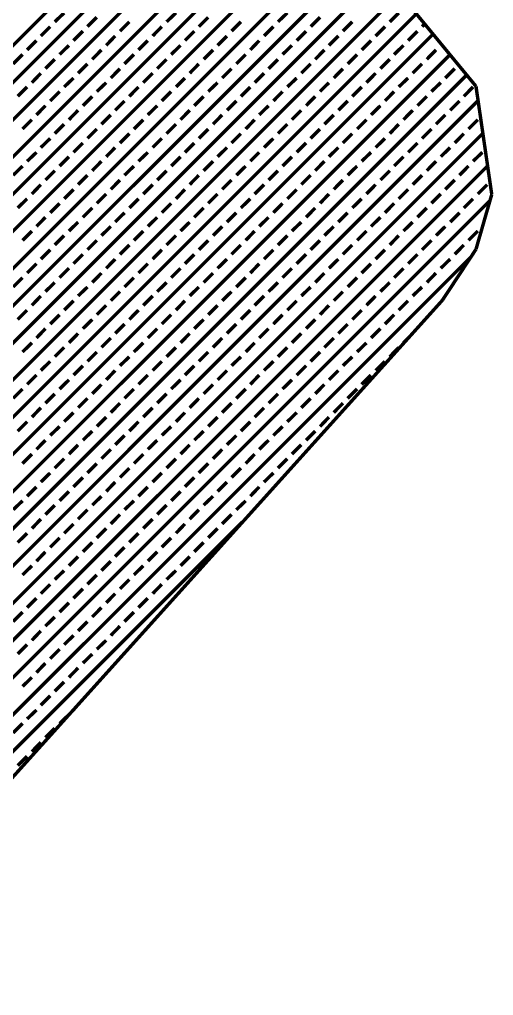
# Model space of a CAD drawing. Extents: x 2 to 176, y -19 to 159.
# Drawn here: x 113.122 to 113.648, y 119.239 to 120.324 of the extents above; entities that cross this region are included whole.
import ezdxf

# ---------------------------------------------------------------- set-up
doc = ezdxf.new("R2010")
doc.units = 0
doc.layers.add('BG_SILKSCREEN_TOP', color=7, linetype='CONTINUOUS')

msp = doc.modelspace()

# ---------------------------------------------------------------- linework, layer by layer
at = {"layer": 'BG_SILKSCREEN_TOP', "const_width": 0.00381}
for points in [[(110.989364, 118.169944), (113.20018, 120.380506)], [(110.989364, 118.128796), (113.241328, 120.380506)], [(110.989364, 118.087394), (113.28273, 120.380506)], [(110.989364, 118.046246), (113.323878, 120.380506)], [(110.989364, 118.00459), (113.36528, 120.380506)], [(110.989872, 117.96395), (113.406428, 120.380506)], [(110.993428, 117.926104), (113.44529, 120.377966)], [(110.997238, 117.888766), (113.481358, 120.372378)], [(111.005112, 117.854984), (113.512092, 120.361964)], [(111.01451, 117.823488), (113.539778, 120.348756)], [(113.628678, 120.249442), (113.551716, 120.342914)], [(111.02467, 117.791992), (113.562384, 120.32996)], [(113.16081, 120.32107), (113.171224, 120.330976)], [(113.197132, 120.315736), (113.207546, 120.32615)], [(113.285016, 120.32107), (113.29543, 120.330976)], [(113.32083, 120.315736), (113.331244, 120.32615)], [(113.408714, 120.32107), (113.419128, 120.330976)], [(113.445036, 120.315736), (113.45545, 120.32615)], [(113.53292, 120.32107), (113.542826, 120.330976)], [(113.145316, 120.305322), (113.15573, 120.315736)], [(113.2332, 120.310656), (113.243614, 120.32107)], [(113.269522, 120.305322), (113.279682, 120.315736)], [(113.357152, 120.310656), (113.367566, 120.32107)], [(113.39322, 120.305322), (113.403634, 120.315736)], [(113.48085, 120.310656), (113.491264, 120.32107)], [(113.517172, 120.305322), (113.527586, 120.315736)], [(113.568734, 120.315736), (113.571782, 120.318784)], [(111.039148, 117.765322), (113.580926, 120.307354)], [(113.181638, 120.300242), (113.192052, 120.310656)], [(113.21796, 120.294908), (113.227866, 120.305322)], [(113.305336, 120.300242), (113.31575, 120.310656)], [(113.341658, 120.294908), (113.352072, 120.305322)], [(113.429542, 120.300242), (113.439956, 120.310656)], [(113.465356, 120.294908), (113.47577, 120.305322)], [(113.55324, 120.300242), (113.563654, 120.310656)], [(113.130076, 120.289828), (113.14049, 120.300242)], [(113.166144, 120.284748), (113.176558, 120.294908)], [(113.253774, 120.289828), (113.264188, 120.300242)], [(113.290096, 120.284748), (113.30051, 120.294908)], [(113.37798, 120.289828), (113.387886, 120.300242)], [(113.413794, 120.284748), (113.424208, 120.294908)], [(113.501678, 120.289828), (113.512092, 120.300242)], [(113.537746, 120.284748), (113.54816, 120.294908)], [(113.589562, 120.294908), (113.590324, 120.296178)], [(111.053626, 117.738652), (113.599976, 120.284748)], [(113.114582, 120.274334), (113.124996, 120.284748)], [(113.150396, 120.269), (113.16081, 120.279414)], [(113.202466, 120.279414), (113.212626, 120.289828)], [(113.23828, 120.274334), (113.248694, 120.284748)], [(113.274602, 120.269), (113.285016, 120.279414)], [(113.326164, 120.279414), (113.336578, 120.289828)], [(113.362486, 120.274334), (113.3729, 120.284748)], [(113.3983, 120.269), (113.408714, 120.279414)], [(113.450116, 120.279414), (113.460276, 120.289828)], [(113.486184, 120.274334), (113.496598, 120.284748)], [(113.522506, 120.269), (113.53292, 120.279414)], [(113.574068, 120.279414), (113.584228, 120.289828)], [(113.186718, 120.26392), (113.197132, 120.274334)], [(113.22304, 120.258586), (113.2332, 120.269)], [(113.31067, 120.26392), (113.32083, 120.274334)], [(113.346738, 120.258586), (113.357152, 120.269)], [(113.434622, 120.26392), (113.445036, 120.274334)], [(113.47069, 120.258586), (113.48085, 120.269)], [(113.55832, 120.26392), (113.568734, 120.274334)], [(113.594642, 120.258586), (113.605056, 120.269)], [(111.068612, 117.712236), (113.618518, 120.262142)], [(113.13541, 120.253506), (113.145316, 120.26392)], [(113.171224, 120.24868), (113.181638, 120.258586)], [(113.259108, 120.253506), (113.269522, 120.26392)], [(113.29543, 120.24868), (113.305336, 120.258586)], [(113.382806, 120.253506), (113.39322, 120.26392)], [(113.419128, 120.24868), (113.429542, 120.258586)], [(113.507012, 120.253506), (113.517172, 120.26392)], [(113.542826, 120.24868), (113.55324, 120.258586)], [(113.119662, 120.238266), (113.130076, 120.24868)], [(113.207546, 120.2436), (113.21796, 120.253506)], [(113.243614, 120.238266), (113.253774, 120.24868)], [(113.331244, 120.2436), (113.341658, 120.253506)], [(113.367566, 120.238266), (113.37798, 120.24868)], [(113.45545, 120.2436), (113.465356, 120.253506)], [(113.491264, 120.238266), (113.501678, 120.24868)], [(113.579148, 120.2436), (113.589562, 120.253506)], [(113.615216, 120.238266), (113.625376, 120.24868)], [(113.646204, 120.1293), (113.628678, 120.249442)], [(113.15573, 120.233186), (113.166144, 120.2436)], [(113.192052, 120.227852), (113.202466, 120.238266)], [(113.279682, 120.233186), (113.290096, 120.2436)], [(113.31575, 120.227852), (113.326164, 120.238266)], [(113.403634, 120.233186), (113.413794, 120.2436)], [(113.439956, 120.227852), (113.450116, 120.238266)], [(113.527586, 120.233186), (113.537746, 120.2436)], [(113.563654, 120.227852), (113.574068, 120.238266)], [(111.087662, 117.68963), (113.630964, 120.23344)], [(113.14049, 120.217692), (113.150396, 120.227852)], [(113.227866, 120.222772), (113.23828, 120.233186)], [(113.264188, 120.217692), (113.274602, 120.227852)], [(113.352072, 120.222772), (113.362486, 120.233186)], [(113.387886, 120.217692), (113.3983, 120.227852)], [(113.47577, 120.222772), (113.486184, 120.233186)], [(113.512092, 120.217692), (113.522506, 120.227852)], [(113.599976, 120.222772), (113.61039, 120.233186)], [(113.176558, 120.212358), (113.186718, 120.222772)], [(113.212626, 120.207278), (113.22304, 120.217692)], [(113.30051, 120.212358), (113.31067, 120.222772)], [(113.336578, 120.207278), (113.346738, 120.217692)], [(113.424208, 120.212358), (113.434622, 120.222772)], [(113.460276, 120.207278), (113.47069, 120.217692)], [(113.54816, 120.212358), (113.55832, 120.222772)], [(113.584228, 120.207278), (113.594642, 120.217692)], [(113.124996, 120.201944), (113.13541, 120.212358)], [(113.16081, 120.196864), (113.171224, 120.207278)], [(113.248694, 120.201944), (113.259108, 120.212358)], [(113.285016, 120.196864), (113.29543, 120.207278)], [(113.3729, 120.201944), (113.382806, 120.212358)], [(113.408714, 120.196864), (113.419128, 120.207278)], [(113.496598, 120.201944), (113.507012, 120.212358)], [(113.53292, 120.196864), (113.542826, 120.207278)], [(113.620296, 120.201944), (113.63071, 120.212358)], [(111.106458, 117.667532), (113.636298, 120.197118)], [(113.197132, 120.19153), (113.207546, 120.201944)], [(113.2332, 120.18645), (113.243614, 120.196864)], [(113.32083, 120.19153), (113.331244, 120.201944)], [(113.357152, 120.18645), (113.367566, 120.196864)], [(113.445036, 120.19153), (113.45545, 120.201944)], [(113.48085, 120.18645), (113.491264, 120.196864)], [(113.568734, 120.19153), (113.579148, 120.201944)], [(113.605056, 120.18645), (113.615216, 120.196864)], [(113.145316, 120.18137), (113.15573, 120.19153)], [(113.181638, 120.176036), (113.192052, 120.18645)], [(113.269522, 120.18137), (113.279682, 120.19153)], [(113.305336, 120.176036), (113.31575, 120.18645)], [(113.39322, 120.18137), (113.403634, 120.19153)], [(113.429542, 120.176036), (113.439956, 120.18645)], [(113.517172, 120.18137), (113.527586, 120.19153)], [(113.55324, 120.176036), (113.563654, 120.18645)], [(113.130076, 120.16613), (113.14049, 120.176036)], [(113.166144, 120.160796), (113.176558, 120.17121)], [(113.21796, 120.17121), (113.227866, 120.18137)], [(113.253774, 120.16613), (113.264188, 120.176036)], [(113.290096, 120.160796), (113.30051, 120.17121)], [(113.341658, 120.17121), (113.352072, 120.18137)], [(113.37798, 120.16613), (113.387886, 120.176036)], [(113.413794, 120.160796), (113.424208, 120.17121)], [(113.465356, 120.17121), (113.47577, 120.18137)], [(113.501678, 120.16613), (113.512092, 120.176036)], [(113.537746, 120.160796), (113.54816, 120.17121)], [(113.589562, 120.17121), (113.599976, 120.18137)], [(113.625376, 120.16613), (113.63579, 120.176036)], [(111.12627, 117.645942), (113.641886, 120.161304)], [(113.114582, 120.150636), (113.124996, 120.160796)], [(113.202466, 120.155716), (113.212626, 120.16613)], [(113.23828, 120.150636), (113.248694, 120.160796)], [(113.326164, 120.155716), (113.336578, 120.16613)], [(113.362486, 120.150636), (113.3729, 120.160796)], [(113.450116, 120.155716), (113.460276, 120.16613)], [(113.486184, 120.150636), (113.496598, 120.160796)], [(113.574068, 120.155716), (113.584228, 120.16613)], [(113.61039, 120.150636), (113.620296, 120.160796)], [(113.150396, 120.145302), (113.16081, 120.155716)], [(113.186718, 120.140222), (113.197132, 120.150636)], [(113.274602, 120.145302), (113.285016, 120.155716)], [(113.31067, 120.140222), (113.32083, 120.150636)], [(113.3983, 120.145302), (113.408714, 120.155716)], [(113.434622, 120.140222), (113.445036, 120.150636)], [(113.522506, 120.145302), (113.53292, 120.155716)], [(113.55832, 120.140222), (113.568734, 120.150636)], [(113.13541, 120.129808), (113.145316, 120.140222)], [(113.22304, 120.134888), (113.2332, 120.145302)], [(113.259108, 120.129808), (113.269522, 120.140222)], [(113.346738, 120.134888), (113.357152, 120.145302)], [(113.382806, 120.129808), (113.39322, 120.140222)], [(113.47069, 120.134888), (113.48085, 120.145302)], [(113.507012, 120.129808), (113.517172, 120.140222)], [(113.594642, 120.134888), (113.605056, 120.145302)], [(113.63071, 120.129808), (113.641124, 120.140222)], [(113.171224, 120.124474), (113.181638, 120.134888)], [(113.207546, 120.119394), (113.21796, 120.129808)], [(113.29543, 120.124474), (113.305336, 120.134888)], [(113.331244, 120.119394), (113.341658, 120.129808)], [(113.419128, 120.124474), (113.429542, 120.134888)], [(113.45545, 120.119394), (113.465356, 120.129808)], [(113.542826, 120.124474), (113.55324, 120.134888)], [(113.579148, 120.119394), (113.589562, 120.129808)], [(113.628678, 120.06834), (113.646204, 120.1293)], [(111.150654, 117.628924), (113.644426, 120.122696)], [(113.119662, 120.114314), (113.130076, 120.124474)], [(113.15573, 120.10898), (113.166144, 120.119394)], [(113.243614, 120.114314), (113.253774, 120.124474)], [(113.279682, 120.10898), (113.290096, 120.119394)], [(113.367566, 120.114314), (113.37798, 120.124474)], [(113.403634, 120.10898), (113.413794, 120.119394)], [(113.491264, 120.114314), (113.501678, 120.124474)], [(113.527586, 120.10898), (113.537746, 120.119394)], [(113.615216, 120.114314), (113.625376, 120.124474)], [(113.192052, 120.1039), (113.202466, 120.114314)], [(113.227866, 120.098566), (113.23828, 120.10898)], [(113.31575, 120.1039), (113.326164, 120.114314)], [(113.352072, 120.098566), (113.362486, 120.10898)], [(113.439956, 120.1039), (113.450116, 120.114314)], [(113.47577, 120.098566), (113.486184, 120.10898)], [(113.563654, 120.1039), (113.574068, 120.114314)], [(113.599976, 120.098566), (113.61039, 120.10898)], [(113.14049, 120.09374), (113.150396, 120.1039)], [(113.176558, 120.08866), (113.186718, 120.098566)], [(113.264188, 120.09374), (113.274602, 120.1039)], [(113.30051, 120.08866), (113.31067, 120.098566)], [(113.387886, 120.09374), (113.3983, 120.1039)], [(113.424208, 120.08866), (113.434622, 120.098566)], [(113.512092, 120.09374), (113.522506, 120.1039)], [(113.54816, 120.08866), (113.55832, 120.098566)], [(113.124996, 120.078246), (113.13541, 120.08866)], [(113.212626, 120.08358), (113.22304, 120.09374)], [(113.248694, 120.078246), (113.259108, 120.08866)], [(113.336578, 120.08358), (113.346738, 120.09374)], [(113.3729, 120.078246), (113.382806, 120.08866)], [(113.460276, 120.08358), (113.47069, 120.09374)], [(113.496598, 120.078246), (113.507012, 120.08866)], [(113.584228, 120.08358), (113.594642, 120.09374)], [(113.620296, 120.078246), (113.63071, 120.08866)], [(113.16081, 120.073166), (113.171224, 120.08358)], [(113.197132, 120.067832), (113.207546, 120.078246)], [(113.2332, 120.062752), (113.243614, 120.073166)], [(113.285016, 120.073166), (113.29543, 120.08358)], [(113.32083, 120.067832), (113.331244, 120.078246)], [(113.357152, 120.062752), (113.367566, 120.073166)], [(113.408714, 120.073166), (113.419128, 120.08358)], [(113.445036, 120.067832), (113.45545, 120.078246)], [(113.48085, 120.062752), (113.491264, 120.073166)], [(113.53292, 120.073166), (113.542826, 120.08358)], [(113.568734, 120.067832), (113.579148, 120.078246)], [(113.605056, 120.062752), (113.615216, 120.073166)], [(113.145316, 120.057418), (113.15573, 120.067832)], [(113.181638, 120.052338), (113.192052, 120.062752)], [(113.269522, 120.057418), (113.279682, 120.067832)], [(113.305336, 120.052338), (113.31575, 120.062752)], [(113.39322, 120.057418), (113.403634, 120.067832)], [(113.429542, 120.052338), (113.439956, 120.062752)], [(113.517172, 120.057418), (113.527586, 120.067832)], [(113.55324, 120.052338), (113.563654, 120.062752)], [(113.59134, 120.011698), (113.628678, 120.06834)], [(111.175546, 117.612414), (113.624106, 120.060974)], [(113.130076, 120.041924), (113.14049, 120.052338)], [(113.21796, 120.047258), (113.227866, 120.057418)], [(113.253774, 120.041924), (113.264188, 120.052338)], [(113.341658, 120.047258), (113.352072, 120.057418)], [(113.37798, 120.041924), (113.387886, 120.052338)], [(113.465356, 120.047258), (113.47577, 120.057418)], [(113.501678, 120.041924), (113.512092, 120.052338)], [(113.589562, 120.047258), (113.599976, 120.057418)], [(113.166144, 120.036844), (113.176558, 120.047258)], [(113.202466, 120.03151), (113.212626, 120.041924)], [(113.290096, 120.036844), (113.30051, 120.047258)], [(113.326164, 120.03151), (113.336578, 120.041924)], [(113.413794, 120.036844), (113.424208, 120.047258)], [(113.450116, 120.03151), (113.460276, 120.041924)], [(113.537746, 120.036844), (113.54816, 120.047258)], [(113.574068, 120.03151), (113.584228, 120.041924)], [(113.114582, 120.02643), (113.124996, 120.036844)], [(113.150396, 120.02135), (113.16081, 120.03151)], [(113.23828, 120.02643), (113.248694, 120.036844)], [(113.274602, 120.02135), (113.285016, 120.03151)], [(113.362486, 120.02643), (113.3729, 120.036844)], [(113.3983, 120.02135), (113.408714, 120.03151)], [(113.486184, 120.02643), (113.496598, 120.036844)], [(113.522506, 120.02135), (113.53292, 120.03151)], [(113.186718, 120.016524), (113.197132, 120.02643)], [(113.22304, 120.01119), (113.2332, 120.02135)], [(113.31067, 120.016524), (113.32083, 120.02643)], [(113.346738, 120.01119), (113.357152, 120.02135)], [(113.434622, 120.016524), (113.445036, 120.02643)], [(113.47069, 120.01119), (113.48085, 120.02135)], [(113.55832, 120.016524), (113.568734, 120.02643)], [(112.908842, 119.254016), (113.59134, 120.011698)], [(113.13541, 120.00611), (113.145316, 120.016524)], [(113.171224, 120.000776), (113.181638, 120.01119)], [(113.259108, 120.00611), (113.269522, 120.016524)], [(113.29543, 120.000776), (113.305336, 120.01119)], [(113.382806, 120.00611), (113.39322, 120.016524)], [(113.419128, 120.000776), (113.429542, 120.01119)], [(113.507012, 120.00611), (113.517172, 120.016524)], [(113.542826, 120.000776), (113.55324, 120.01119)], [(113.119662, 119.990362), (113.130076, 120.000776)], [(113.207546, 119.995696), (113.21796, 120.00611)], [(113.243614, 119.990362), (113.253774, 120.000776)], [(113.331244, 119.995696), (113.341658, 120.00611)], [(113.367566, 119.990362), (113.37798, 120.000776)], [(113.45545, 119.995696), (113.465356, 120.00611)], [(113.491264, 119.990362), (113.501678, 120.000776)], [(113.15573, 119.985282), (113.166144, 119.995696)], [(113.192052, 119.980202), (113.202466, 119.990362)], [(113.279682, 119.985282), (113.290096, 119.995696)], [(113.31575, 119.980202), (113.326164, 119.990362)], [(113.403634, 119.985282), (113.413794, 119.995696)], [(113.439956, 119.980202), (113.450116, 119.990362)], [(113.527586, 119.985282), (113.537746, 119.995696)], [(113.14049, 119.969788), (113.150396, 119.980202)], [(113.227866, 119.974868), (113.23828, 119.985282)], [(113.264188, 119.969788), (113.274602, 119.980202)], [(113.352072, 119.974868), (113.362486, 119.985282)], [(113.387886, 119.969788), (113.3983, 119.980202)], [(113.47577, 119.974868), (113.486184, 119.985282)], [(113.512092, 119.969788), (113.522506, 119.980202)], [(113.176558, 119.964454), (113.186718, 119.974868)], [(113.212626, 119.959374), (113.22304, 119.969788)], [(113.30051, 119.964454), (113.31067, 119.974868)], [(113.336578, 119.959374), (113.346738, 119.969788)], [(113.424208, 119.964454), (113.434622, 119.974868)], [(113.460276, 119.959374), (113.47069, 119.969788)], [(113.54816, 119.964454), (113.55578, 119.972328)], [(113.124996, 119.954294), (113.13541, 119.964454)], [(113.16081, 119.94896), (113.171224, 119.959374)], [(113.197132, 119.94388), (113.207546, 119.954294)], [(113.248694, 119.954294), (113.259108, 119.964454)], [(113.285016, 119.94896), (113.29543, 119.959374)], [(113.32083, 119.94388), (113.331244, 119.954294)], [(113.3729, 119.954294), (113.382806, 119.964454)], [(113.408714, 119.94896), (113.419128, 119.959374)], [(113.445036, 119.94388), (113.45545, 119.954294)], [(113.496598, 119.954294), (113.507012, 119.964454)], [(113.53292, 119.94896), (113.542826, 119.959374)], [(113.145316, 119.93372), (113.15573, 119.94388)], [(113.2332, 119.939054), (113.243614, 119.94896)], [(113.269522, 119.93372), (113.279682, 119.94388)], [(113.357152, 119.939054), (113.367566, 119.94896)], [(113.39322, 119.93372), (113.403634, 119.94388)], [(113.48085, 119.939054), (113.491264, 119.94896)], [(113.517172, 119.93372), (113.527586, 119.94388)], [(113.181638, 119.92864), (113.192052, 119.939054)], [(113.21796, 119.923306), (113.227866, 119.93372)], [(113.305336, 119.92864), (113.31575, 119.939054)], [(113.341658, 119.923306), (113.352072, 119.93372)], [(113.429542, 119.92864), (113.439956, 119.939054)], [(113.465356, 119.923306), (113.47577, 119.93372)], [(113.130076, 119.918226), (113.14049, 119.92864)], [(113.166144, 119.913146), (113.176558, 119.923306)], [(113.253774, 119.918226), (113.264188, 119.92864)], [(113.290096, 119.913146), (113.30051, 119.923306)], [(113.37798, 119.918226), (113.387886, 119.92864)], [(113.413794, 119.913146), (113.424208, 119.923306)], [(113.501678, 119.918226), (113.512092, 119.92864)], [(113.114582, 119.902732), (113.124996, 119.913146)], [(113.202466, 119.907812), (113.212626, 119.918226)], [(113.23828, 119.902732), (113.248694, 119.913146)], [(113.326164, 119.907812), (113.336578, 119.918226)], [(113.362486, 119.902732), (113.3729, 119.913146)], [(113.450116, 119.907812), (113.460276, 119.918226)], [(113.486184, 119.902732), (113.496598, 119.913146)], [(113.150396, 119.897398), (113.16081, 119.907812)], [(113.186718, 119.892318), (113.197132, 119.902732)], [(113.274602, 119.897398), (113.285016, 119.907812)], [(113.31067, 119.892318), (113.32083, 119.902732)], [(113.3983, 119.897398), (113.408714, 119.907812)], [(113.434622, 119.892318), (113.445036, 119.902732)], [(113.13541, 119.881904), (113.145316, 119.892318)], [(113.22304, 119.886984), (113.2332, 119.897398)], [(113.259108, 119.881904), (113.269522, 119.892318)], [(113.346738, 119.886984), (113.357152, 119.897398)], [(113.382806, 119.881904), (113.39322, 119.892318)], [(113.47069, 119.886984), (113.48085, 119.897398)], [(113.171224, 119.876824), (113.181638, 119.886984)], [(113.207546, 119.87149), (113.21796, 119.881904)], [(113.29543, 119.876824), (113.305336, 119.886984)], [(113.331244, 119.87149), (113.341658, 119.881904)], [(113.419128, 119.876824), (113.429542, 119.886984)], [(113.45545, 119.87149), (113.465356, 119.881904)], [(113.119662, 119.86641), (113.130076, 119.876824)], [(113.15573, 119.861584), (113.166144, 119.87149)], [(113.243614, 119.86641), (113.253774, 119.876824)], [(113.279682, 119.861584), (113.290096, 119.87149)], [(113.367566, 119.86641), (113.37798, 119.876824)], [(113.403634, 119.861584), (113.413794, 119.87149)], [(113.192052, 119.85625), (113.202466, 119.86641)], [(113.227866, 119.85117), (113.23828, 119.861584)], [(113.31575, 119.85625), (113.326164, 119.86641)], [(113.352072, 119.85117), (113.362486, 119.861584)], [(113.439956, 119.85625), (113.450116, 119.86641)], [(113.14049, 119.84609), (113.150396, 119.85625)], [(113.176558, 119.840756), (113.186718, 119.85117)], [(113.212626, 119.835676), (113.22304, 119.84609)], [(113.264188, 119.84609), (113.274602, 119.85625)], [(113.30051, 119.840756), (113.31067, 119.85117)], [(113.336578, 119.835676), (113.346738, 119.84609)], [(113.387886, 119.84609), (113.3983, 119.85625)], [(113.424208, 119.840756), (113.434622, 119.85117)], [(113.124996, 119.830342), (113.13541, 119.840756)], [(113.16081, 119.825262), (113.171224, 119.835676)], [(113.248694, 119.830342), (113.259108, 119.840756)], [(113.285016, 119.825262), (113.29543, 119.835676)], [(113.3729, 119.830342), (113.382806, 119.840756)], [(113.408714, 119.825262), (113.419128, 119.835676)], [(113.197132, 119.819928), (113.207546, 119.830342)], [(113.2332, 119.814848), (113.243614, 119.825262)], [(113.32083, 119.819928), (113.331244, 119.830342)], [(113.357152, 119.814848), (113.367566, 119.825262)], [(113.145316, 119.809768), (113.15573, 119.819928)], [(113.181638, 119.804434), (113.192052, 119.814848)], [(113.269522, 119.809768), (113.279682, 119.819928)], [(113.305336, 119.804434), (113.31575, 119.814848)], [(113.39322, 119.809768), (113.403634, 119.819928)], [(113.130076, 119.79402), (113.14049, 119.804434)], [(113.21796, 119.799354), (113.227866, 119.809768)], [(113.253774, 119.79402), (113.264188, 119.804434)], [(113.341658, 119.799354), (113.352072, 119.809768)], [(113.37798, 119.79402), (113.387886, 119.804434)], [(113.166144, 119.78894), (113.176558, 119.799354)], [(113.202466, 119.784114), (113.212626, 119.79402)], [(113.290096, 119.78894), (113.30051, 119.799354)], [(113.326164, 119.784114), (113.336578, 119.79402)], [(113.114582, 119.779034), (113.124996, 119.78894)], [(113.150396, 119.7737), (113.16081, 119.784114)], [(113.23828, 119.779034), (113.248694, 119.78894)], [(113.274602, 119.7737), (113.285016, 119.784114)], [(113.362486, 119.779034), (113.3729, 119.78894)], [(113.186718, 119.76862), (113.197132, 119.779034)], [(113.22304, 119.763286), (113.2332, 119.7737)], [(113.31067, 119.76862), (113.32083, 119.779034)], [(113.346738, 119.763286), (113.357152, 119.7737)], [(111.19993, 117.59565), (113.36909, 119.765318)], [(113.13541, 119.758206), (113.145316, 119.76862)], [(113.171224, 119.752872), (113.181638, 119.763286)], [(113.259108, 119.758206), (113.269522, 119.76862)], [(113.29543, 119.752872), (113.305336, 119.763286)], [(113.119662, 119.742712), (113.130076, 119.752872)], [(113.207546, 119.747792), (113.21796, 119.758206)], [(113.243614, 119.742712), (113.253774, 119.752872)], [(113.331244, 119.747792), (113.341658, 119.758206)], [(113.15573, 119.737378), (113.166144, 119.747792)], [(113.192052, 119.732298), (113.202466, 119.742712)], [(113.227866, 119.726964), (113.23828, 119.737378)], [(113.279682, 119.737378), (113.290096, 119.747792)], [(113.31575, 119.732298), (113.326164, 119.742712)], [(113.14049, 119.721884), (113.150396, 119.732298)], [(113.176558, 119.716804), (113.186718, 119.726964)], [(113.264188, 119.721884), (113.274602, 119.732298)], [(113.30051, 119.716804), (113.31067, 119.726964)], [(113.124996, 119.706644), (113.13541, 119.716804)], [(113.212626, 119.71147), (113.22304, 119.721884)], [(113.248694, 119.706644), (113.259108, 119.716804)], [(113.16081, 119.701564), (113.171224, 119.71147)], [(113.197132, 119.69623), (113.207546, 119.706644)], [(113.285016, 119.701564), (113.29543, 119.71147)], [(113.145316, 119.685816), (113.15573, 119.69623)], [(113.2332, 119.69115), (113.243614, 119.701564)], [(113.269522, 119.685816), (113.279682, 119.69623)], [(113.181638, 119.680736), (113.192052, 119.69115)], [(113.21796, 119.675656), (113.227866, 119.685816)], [(113.130076, 119.670322), (113.14049, 119.680736)], [(113.166144, 119.665242), (113.176558, 119.675656)], [(113.253774, 119.670322), (113.264188, 119.680736)], [(113.114582, 119.654828), (113.124996, 119.665242)], [(113.202466, 119.659908), (113.212626, 119.670322)], [(113.23828, 119.654828), (113.248694, 119.665242)], [(113.150396, 119.649748), (113.16081, 119.659908)], [(113.186718, 119.644414), (113.197132, 119.654828)], [(113.13541, 119.634), (113.145316, 119.644414)], [(113.22304, 119.639334), (113.2332, 119.649748)], [(113.119662, 119.61876), (113.130076, 119.629174)], [(113.171224, 119.629174), (113.181638, 119.639334)], [(113.207546, 119.624094), (113.21796, 119.634)], [(113.15573, 119.61368), (113.166144, 119.624094)], [(113.192052, 119.6086), (113.202466, 119.61876)], [(113.14049, 119.598186), (113.150396, 119.6086)], [(113.176558, 119.592852), (113.186718, 119.603266)], [(113.124996, 119.582692), (113.13541, 119.592852)], [(113.16081, 119.577358), (113.171224, 119.587772)], [(113.145316, 119.561864), (113.15573, 119.572278)], [(113.130076, 119.546624), (113.14049, 119.55653)], [(113.181638, 119.55653), (113.182654, 119.5578)], [(113.166144, 119.541544), (113.176558, 119.55145)], [(113.114582, 119.53113), (113.124996, 119.541544)], [(113.150396, 119.525796), (113.16081, 119.53621)], [(113.13541, 119.510302), (113.145316, 119.520716)], [(113.119662, 119.494808), (113.130076, 119.505222)]]:
    msp.add_lwpolyline(points, dxfattribs=at)

doc.saveas('drawing.dxf')
